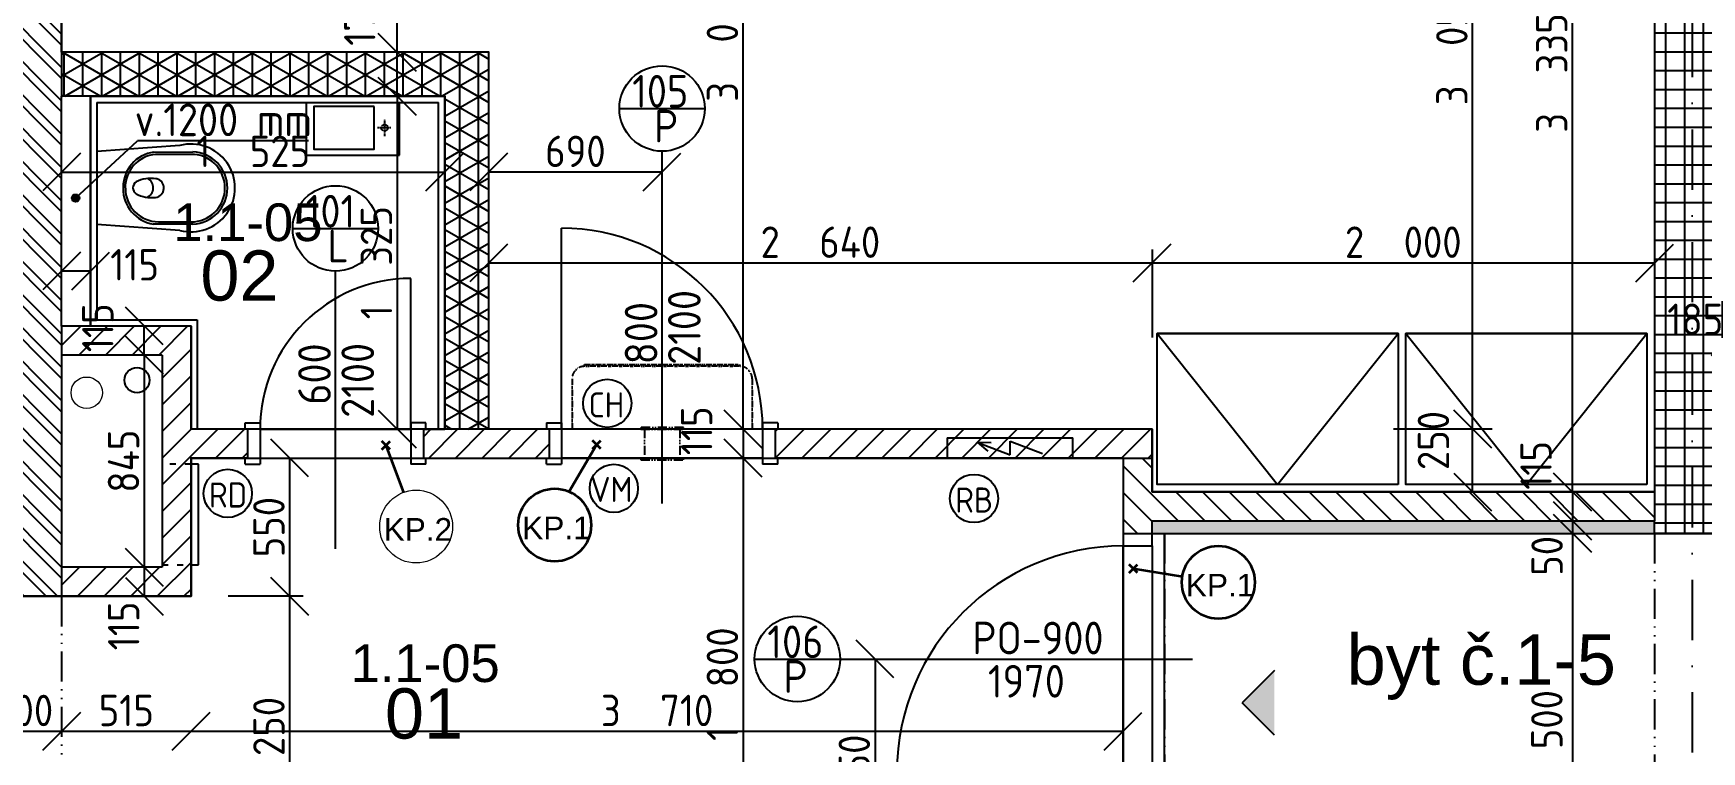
# Model space of a CAD drawing. Extents: x 4511820 to 5180432, y -1526536 to -944957.
# Drawn here: x 5014228 to 5020868, y -1336264 to -1333405 of the extents above; entities that cross this region are included whole.
import ezdxf

# ---------------------------------------------------------------- set-up
doc = ezdxf.new("R2010")
doc.units = 0
doc.header["$MEASUREMENT"] = 0
for name, pattern in [('ACAD_ISO03W100', [30, 12, -18]), ('ACAD_ISO12W100', [22, 12, -3, 0.5, -3, 0.5, -3]), ('BODKOCIARKOVANA_3', [5.6, 3, -1.3, 0, -1.3]), ('DASHED', [0.75, 0.5, -0.25])]:
    doc.linetypes.add(name, pattern=pattern)
doc.layers.get('0').update_dxf_attribs({"linetype": 'CONTINUOUS'})
doc.layers.get('Defpoints').update_dxf_attribs({"color": 61, "linetype": 'CONTINUOUS'})
for name, color, linetype in [('DVERE', 45, 'CONTINUOUS'), ('KÓTY', 4, 'CONTINUOUS'), ('MÚRY', 1, 'CONTINUOUS'), ('osi', 253, 'CONTINUOUS'), ('Plochy', 41, 'CONTINUOUS'), ('POPIS', 7, 'CONTINUOUS'), ('TENKÁ', 7, 'CONTINUOUS'), ('tzb', 153, 'CONTINUOUS'), ('ZARIADENIE', 47, 'CONTINUOUS'), ('ZARIADOVACIE', 144, 'CONTINUOUS'), ('ZZ-chladenie', 133, 'CONTINUOUS'), ('ZZ-elektro', 221, 'CONTINUOUS'), ('zz-vetr', 52, 'CONTINUOUS'), ('ŠRAFY', 82, 'CONTINUOUS')]:
    doc.layers.add(name, color=color, linetype=linetype)
doc.layers.add('preklady', color=74, linetype='CONTINUOUS', lineweight=35)
doc.layers.add('zz-kanal-splaskova', color=37, linetype='CONTINUOUS', lineweight=18)
doc.styles.add('ARIAL', font='arial.ttf')
doc.styles.add('Style-Arial', font='arial.ttf')
doc.styles.add('STYLE1', font='isocp.shx')
doc.dimstyles.new('STANDARD-50', dxfattribs={"dimtxt": 125, "dimasz": 150, "dimexe": 10, "dimexo": 200, "dimgap": 20, "dimtad": 1, "dimdsep": 46, "dimlunit": 6, "dimtxsty": 'STYLE1', "dimblk1": 'OBLIQUE', "dimblk2": 'OBLIQUE', "dimsah": 1, "dimcen": 2.5, "dimse1": 1, "dimse2": 1, "dimadec": 0, "dimazin": 0, "dimtfac": 1, "dimtmove": 1, "dimatfit": 3, "dimldrblk": 'OBLIQUE', "dimfxl": 1, "dimtolj": 1, "dimtzin": 0, "dimarcsym": 0})
pattern_1 = [(45, (515270.5, 128041), (-53.0330086, 53.0330086), [])]

# ---------------------------------------------------------------- blocks, each defined once
blk = doc.blocks.new('_OBLIQUE')
at = {"color": 0, "linetype": 'ByBlock'}
blk.add_line((-0.5, -0.5), (0.5, 0.5), dxfattribs=at)
blk = doc.blocks.new('*D22997')
at = {"layer": 'Defpoints', "color": 0}
for p in [(5014041, -1336182.5), (5014341, -1336182.5), (5014341, -1336182.5)]:
    blk.add_point(p, dxfattribs=at)
at = {"layer": 'KÓTY', "color": 0, "lineweight": -2}
blk.add_line((5014041, -1336182.5), (5014341, -1336182.5), dxfattribs=at)
at = {"layer": 'KÓTY', "color": 0, "linetype": 'ByBlock', "lineweight": -2, "xscale": 150, "yscale": 150, "zscale": 150, "rotation": 180}
blk.add_blockref('_OBLIQUE', (5014041, -1336182.5), dxfattribs=at)
at = {"layer": 'KÓTY', "color": 0, "linetype": 'ByBlock', "lineweight": -2, "xscale": 150, "yscale": 150, "zscale": 150}
blk.add_blockref('_OBLIQUE', (5014341, -1336182.5), dxfattribs=at)
at = {"layer": 'KÓTY', "color": 0, "insert": (5014191, -1336100), "char_height": 125, "attachment_point": 5, "style": 'STYLE1'}
blk.add_mtext('\\A1;300', dxfattribs=at)
blk = doc.blocks.new('*D22998')
at = {"layer": 'Defpoints', "color": 0}
for p in [(5014341, -1335645.2), (5014856, -1335645.2), (5014856, -1336182.5)]:
    blk.add_point(p, dxfattribs=at)
at = {"layer": 'KÓTY', "color": 0, "lineweight": -2}
blk.add_line((5014341, -1336182.5), (5014856, -1336182.5), dxfattribs=at)
at = {"layer": 'KÓTY', "color": 0, "linetype": 'ByBlock', "lineweight": -2, "xscale": 150, "yscale": 150, "zscale": 150, "rotation": 180}
blk.add_blockref('_OBLIQUE', (5014341, -1336182.5), dxfattribs=at)
at = {"layer": 'KÓTY', "color": 0, "linetype": 'ByBlock', "lineweight": -2, "xscale": 150, "yscale": 150, "zscale": 150}
blk.add_blockref('_OBLIQUE', (5014856, -1336182.5), dxfattribs=at)
at = {"layer": 'KÓTY', "color": 0, "insert": (5014598.5, -1336100), "char_height": 125, "attachment_point": 5, "style": 'STYLE1'}
blk.add_mtext('\\A1;515', dxfattribs=at)
blk = doc.blocks.new('*D22999')
at = {"layer": 'Defpoints', "color": 0}
for p in [(5014856, -1335645.2), (5018566, -1335645.2), (5018566, -1336182.5)]:
    blk.add_point(p, dxfattribs=at)
at = {"layer": 'KÓTY', "color": 0, "lineweight": -2}
blk.add_line((5014856, -1336182.5), (5018566, -1336182.5), dxfattribs=at)
at = {"layer": 'KÓTY', "color": 0, "linetype": 'ByBlock', "lineweight": -2, "xscale": 150, "yscale": 150, "zscale": 150, "rotation": 180}
blk.add_blockref('_OBLIQUE', (5014856, -1336182.5), dxfattribs=at)
at = {"layer": 'KÓTY', "color": 0, "linetype": 'ByBlock', "lineweight": -2, "xscale": 150, "yscale": 150, "zscale": 150}
blk.add_blockref('_OBLIQUE', (5018566, -1336182.5), dxfattribs=at)
at = {"layer": 'KÓTY', "color": 0, "insert": (5016711, -1336100), "char_height": 125, "attachment_point": 5, "style": 'STYLE1'}
blk.add_mtext('\\A1;3ﾠ710', dxfattribs=at)
blk = doc.blocks.new('*D23008')
at = {"layer": 'Defpoints', "color": 0}
for p in [(5015866, -1333655.2), (5015676.5, -1334980.2), (5015866, -1334980.2)]:
    blk.add_point(p, dxfattribs=at)
at = {"layer": 'KÓTY', "color": 0, "lineweight": -2}
blk.add_line((5015676.5, -1333655.2), (5015676.5, -1334980.2), dxfattribs=at)
at = {"layer": 'KÓTY', "color": 0, "linetype": 'ByBlock', "lineweight": -2, "xscale": 150, "yscale": 150, "zscale": 150}
for p, rotation in [((5015676.5, -1333655.2), 90), ((5015676.5, -1334980.2), 270)]:
    blk.add_blockref('_OBLIQUE', p, dxfattribs=dict(at, rotation=rotation))
at = {"layer": 'KÓTY', "color": 0, "insert": (5015594, -1334317.7), "char_height": 125, "attachment_point": 5, "rotation": 90, "style": 'STYLE1'}
blk.add_mtext('\\A1;1ﾠ325', dxfattribs=at)
blk = doc.blocks.new('*D23009')
at = {"layer": 'Defpoints', "color": 0}
for p in [(5015676.5, -1333480.2), (5015866, -1333480.2), (5015866, -1333655.2)]:
    blk.add_point(p, dxfattribs=at)
at = {"layer": 'KÓTY', "color": 0, "lineweight": -2}
blk.add_line((5015676.5, -1333655.2), (5015676.5, -1333480.2), dxfattribs=at)
at = {"layer": 'KÓTY', "color": 0, "linetype": 'ByBlock', "lineweight": -2, "xscale": 150, "yscale": 150, "zscale": 150}
for p, rotation in [((5015676.5, -1333480.2), 90), ((5015676.5, -1333655.2), 270)]:
    blk.add_blockref('_OBLIQUE', p, dxfattribs=dict(at, rotation=rotation))
at = {"layer": 'KÓTY', "color": 0, "insert": (5015527.5, -1333346), "char_height": 125, "attachment_point": 5, "rotation": 90, "style": 'STYLE1'}
blk.add_mtext('\\A1;175', dxfattribs=at)
blk = doc.blocks.new('*D23010')
at = {"layer": 'Defpoints', "color": 0}
for p in [(5015676.5, -1331895.2), (5016041, -1331895.2), (5016041, -1333480.2)]:
    blk.add_point(p, dxfattribs=at)
at = {"layer": 'KÓTY', "color": 0, "lineweight": -2}
blk.add_line((5015676.5, -1333480.2), (5015676.5, -1331895.2), dxfattribs=at)
at = {"layer": 'KÓTY', "color": 0, "linetype": 'ByBlock', "lineweight": -2, "xscale": 150, "yscale": 150, "zscale": 150}
for p, rotation in [((5015676.5, -1331895.2), 90), ((5015676.5, -1333480.2), 270)]:
    blk.add_blockref('_OBLIQUE', p, dxfattribs=dict(at, rotation=rotation))
at = {"layer": 'KÓTY', "color": 0, "insert": (5015594, -1332687.7), "char_height": 125, "attachment_point": 5, "rotation": 90, "style": 'STYLE1'}
blk.add_mtext('\\A1;1ﾠ585', dxfattribs=at)
blk = doc.blocks.new('*D23011')
at = {"layer": 'Defpoints', "color": 0}
for p in [(5014341, -1333655.2), (5015866, -1333655.2), (5015866, -1333957)]:
    blk.add_point(p, dxfattribs=at)
at = {"layer": 'KÓTY', "color": 0, "lineweight": -2}
blk.add_line((5014341, -1333957), (5015866, -1333957), dxfattribs=at)
at = {"layer": 'KÓTY', "color": 0, "linetype": 'ByBlock', "lineweight": -2, "xscale": 150, "yscale": 150, "zscale": 150, "rotation": 180}
blk.add_blockref('_OBLIQUE', (5014341, -1333957), dxfattribs=at)
at = {"layer": 'KÓTY', "color": 0, "linetype": 'ByBlock', "lineweight": -2, "xscale": 150, "yscale": 150, "zscale": 150}
blk.add_blockref('_OBLIQUE', (5015866, -1333957), dxfattribs=at)
at = {"layer": 'KÓTY', "color": 0, "insert": (5015103.5, -1333874.5), "char_height": 125, "attachment_point": 5, "style": 'STYLE1'}
blk.add_mtext('\\A1;1ﾠ525', dxfattribs=at)
blk = doc.blocks.new('*D23012')
at = {"layer": 'Defpoints', "color": 0}
for p in [(5014341, -1334350.2), (5014456, -1334350.2), (5014456, -1334350.2)]:
    blk.add_point(p, dxfattribs=at)
at = {"layer": 'KÓTY', "color": 0, "lineweight": -2}
blk.add_line((5014341, -1334350.2), (5014456, -1334350.2), dxfattribs=at)
at = {"layer": 'KÓTY', "color": 0, "linetype": 'ByBlock', "lineweight": -2, "xscale": 150, "yscale": 150, "zscale": 150, "rotation": 180}
blk.add_blockref('_OBLIQUE', (5014341, -1334350.2), dxfattribs=at)
at = {"layer": 'KÓTY', "color": 0, "linetype": 'ByBlock', "lineweight": -2, "xscale": 150, "yscale": 150, "zscale": 150}
blk.add_blockref('_OBLIQUE', (5014456, -1334350.2), dxfattribs=at)
at = {"layer": 'KÓTY', "color": 0, "insert": (5014631.5, -1334326), "char_height": 125, "attachment_point": 5, "style": 'STYLE1'}
blk.add_mtext('\\A1;115', dxfattribs=at)
blk = doc.blocks.new('*D23013')
at = {"layer": 'Defpoints', "color": 0}
for p in [(5014741, -1334685.2), (5014670, -1335530.2), (5014741, -1335530.2)]:
    blk.add_point(p, dxfattribs=at)
at = {"layer": 'KÓTY', "color": 0, "lineweight": -2}
blk.add_line((5014670, -1334685.2), (5014670, -1335530.2), dxfattribs=at)
at = {"layer": 'KÓTY', "color": 0, "linetype": 'ByBlock', "lineweight": -2, "xscale": 150, "yscale": 150, "zscale": 150}
for p, rotation in [((5014670, -1334685.2), 90), ((5014670, -1335530.2), 270)]:
    blk.add_blockref('_OBLIQUE', p, dxfattribs=dict(at, rotation=rotation))
at = {"layer": 'KÓTY', "color": 0, "insert": (5014587.5, -1335107.7), "char_height": 125, "attachment_point": 5, "rotation": 90, "style": 'STYLE1'}
blk.add_mtext('\\A1;845', dxfattribs=at)
blk = doc.blocks.new('*D23014')
at = {"layer": 'Defpoints', "color": 0}
for p in [(5014670, -1334570.2), (5014741, -1334570.2), (5014741, -1334685.2)]:
    blk.add_point(p, dxfattribs=at)
at = {"layer": 'KÓTY', "color": 0, "lineweight": -2}
blk.add_line((5014670, -1334685.2), (5014670, -1334570.2), dxfattribs=at)
at = {"layer": 'KÓTY', "color": 0, "linetype": 'ByBlock', "lineweight": -2, "xscale": 150, "yscale": 150, "zscale": 150}
for p, rotation in [((5014670, -1334570.2), 90), ((5014670, -1334685.2), 270)]:
    blk.add_blockref('_OBLIQUE', p, dxfattribs=dict(at, rotation=rotation))
at = {"layer": 'KÓTY', "color": 0, "insert": (5014485, -1334576.9), "char_height": 125, "attachment_point": 5, "rotation": 90, "style": 'STYLE1'}
blk.add_mtext('\\A1;115', dxfattribs=at)
blk = doc.blocks.new('*D23015')
at = {"layer": 'Defpoints', "color": 0}
for p in [(5014741, -1335530.2), (5014670, -1335645.2), (5014741, -1335645.2)]:
    blk.add_point(p, dxfattribs=at)
at = {"layer": 'KÓTY', "color": 0, "lineweight": -2}
blk.add_line((5014670, -1335530.2), (5014670, -1335645.2), dxfattribs=at)
at = {"layer": 'KÓTY', "color": 0, "linetype": 'ByBlock', "lineweight": -2, "xscale": 150, "yscale": 150, "zscale": 150}
for p, rotation in [((5014670, -1335530.2), 90), ((5014670, -1335645.2), 270)]:
    blk.add_blockref('_OBLIQUE', p, dxfattribs=dict(at, rotation=rotation))
at = {"layer": 'KÓTY', "color": 0, "insert": (5014588, -1335763.5), "char_height": 125, "attachment_point": 5, "rotation": 90, "style": 'STYLE1'}
blk.add_mtext('\\A1;115', dxfattribs=at)
blk = doc.blocks.new('*D23016')
at = {"layer": 'Defpoints', "color": 0}
for p in [(5016041, -1333874), (5016731, -1333874), (5016041, -1333957)]:
    blk.add_point(p, dxfattribs=at)
at = {"layer": 'KÓTY', "color": 0, "lineweight": -2}
blk.add_line((5016731, -1333957), (5016041, -1333957), dxfattribs=at)
at = {"layer": 'KÓTY', "color": 0, "linetype": 'ByBlock', "lineweight": -2, "xscale": 150, "yscale": 150, "zscale": 150, "rotation": 180}
blk.add_blockref('_OBLIQUE', (5016041, -1333957), dxfattribs=at)
at = {"layer": 'KÓTY', "color": 0, "linetype": 'ByBlock', "lineweight": -2, "xscale": 150, "yscale": 150, "zscale": 150}
blk.add_blockref('_OBLIQUE', (5016731, -1333957), dxfattribs=at)
at = {"layer": 'KÓTY', "color": 0, "insert": (5016386, -1333874.5), "char_height": 125, "attachment_point": 5, "style": 'STYLE1'}
blk.add_mtext('\\A1;690', dxfattribs=at)
blk = doc.blocks.new('*D23026')
at = {"layer": 'Defpoints', "color": 0}
for p in [(5014856, -1335095.2), (5014856, -1335645.2), (5015248.5, -1335645.2)]:
    blk.add_point(p, dxfattribs=at)
at = {"layer": 'KÓTY', "color": 0, "lineweight": -2}
blk.add_line((5015248.5, -1335095.2), (5015248.5, -1335645.2), dxfattribs=at)
at = {"layer": 'KÓTY', "color": 0, "linetype": 'ByBlock', "lineweight": -2, "xscale": 150, "yscale": 150, "zscale": 150}
for p, rotation in [((5015248.5, -1335095.2), 90), ((5015248.5, -1335645.2), 270)]:
    blk.add_blockref('_OBLIQUE', p, dxfattribs=dict(at, rotation=rotation))
at = {"layer": 'KÓTY', "color": 0, "insert": (5015166, -1335370.2), "char_height": 125, "attachment_point": 5, "rotation": 90, "style": 'STYLE1'}
blk.add_mtext('\\A1;550', dxfattribs=at)
blk = doc.blocks.new('*D23027')
at = {"layer": 'Defpoints', "color": 0}
for p in [(5014856, -1335645.2), (5014856, -1336895.2), (5015248.5, -1336895.2)]:
    blk.add_point(p, dxfattribs=at)
at = {"layer": 'KÓTY', "color": 0, "lineweight": -2}
blk.add_line((5015248.5, -1335645.2), (5015248.5, -1336895.2), dxfattribs=at)
at = {"layer": 'KÓTY', "color": 0, "linetype": 'ByBlock', "lineweight": -2, "xscale": 150, "yscale": 150, "zscale": 150}
for p, rotation in [((5015248.5, -1335645.2), 90), ((5015248.5, -1336895.2), 270)]:
    blk.add_blockref('_OBLIQUE', p, dxfattribs=dict(at, rotation=rotation))
at = {"layer": 'KÓTY', "color": 0, "insert": (5015166, -1336270.2), "char_height": 125, "attachment_point": 5, "rotation": 90, "style": 'STYLE1'}
blk.add_mtext('\\A1;1ﾠ250', dxfattribs=at)
blk = doc.blocks.new('*D23028')
at = {"layer": 'Defpoints', "color": 0}
for p in [(5017053.5, -1331895.2), (5018661, -1331895.2), (5018681, -1334980.2)]:
    blk.add_point(p, dxfattribs=at)
at = {"layer": 'KÓTY', "color": 0, "lineweight": -2}
blk.add_line((5017053.5, -1334980.2), (5017053.5, -1331895.2), dxfattribs=at)
at = {"layer": 'KÓTY', "color": 0, "linetype": 'ByBlock', "lineweight": -2, "xscale": 150, "yscale": 150, "zscale": 150}
for p, rotation in [((5017053.5, -1331895.2), 90), ((5017053.5, -1334980.2), 270)]:
    blk.add_blockref('_OBLIQUE', p, dxfattribs=dict(at, rotation=rotation))
at = {"layer": 'KÓTY', "color": 0, "insert": (5016971, -1333437.7), "char_height": 125, "attachment_point": 5, "rotation": 90, "style": 'STYLE1'}
blk.add_mtext('\\A1;3ﾠ085', dxfattribs=at)
blk = doc.blocks.new('*D23029')
at = {"layer": 'Defpoints', "color": 0}
for p in [(5017053.5, -1334980.2), (5017053.5, -1335095.2), (5017053.5, -1335095.2)]:
    blk.add_point(p, dxfattribs=at)
at = {"layer": 'KÓTY', "color": 0, "lineweight": -2}
blk.add_line((5017053.5, -1334980.2), (5017053.5, -1335095.2), dxfattribs=at)
at = {"layer": 'KÓTY', "color": 0, "linetype": 'ByBlock', "lineweight": -2, "xscale": 150, "yscale": 150, "zscale": 150}
for p, rotation in [((5017053.5, -1334980.2), 90), ((5017053.5, -1335095.2), 270)]:
    blk.add_blockref('_OBLIQUE', p, dxfattribs=dict(at, rotation=rotation))
at = {"layer": 'KÓTY', "color": 0, "insert": (5016868.5, -1334986.9), "char_height": 125, "attachment_point": 5, "rotation": 90, "style": 'STYLE1'}
blk.add_mtext('\\A1;115', dxfattribs=at)
blk = doc.blocks.new('*D23030')
at = {"layer": 'Defpoints', "color": 0}
for p in [(5017053.5, -1335095.2), (5017053.5, -1336895.2), (5017053.5, -1336895.2)]:
    blk.add_point(p, dxfattribs=at)
at = {"layer": 'KÓTY', "color": 0, "lineweight": -2}
blk.add_line((5017053.5, -1335095.2), (5017053.5, -1336895.2), dxfattribs=at)
at = {"layer": 'KÓTY', "color": 0, "linetype": 'ByBlock', "lineweight": -2, "xscale": 150, "yscale": 150, "zscale": 150}
for p, rotation in [((5017053.5, -1335095.2), 90), ((5017053.5, -1336895.2), 270)]:
    blk.add_blockref('_OBLIQUE', p, dxfattribs=dict(at, rotation=rotation))
at = {"layer": 'KÓTY', "color": 0, "insert": (5016971, -1335995.2), "char_height": 125, "attachment_point": 5, "rotation": 90, "style": 'STYLE1'}
blk.add_mtext('\\A1;1ﾠ800', dxfattribs=at)
blk = doc.blocks.new('*D23035')
at = {"layer": 'Defpoints', "color": 0}
for p in [(5018681, -1334318.5), (5016041, -1334980.2), (5018681, -1334980.2)]:
    blk.add_point(p, dxfattribs=at)
at = {"layer": 'KÓTY', "color": 0, "lineweight": -2}
blk.add_line((5016041, -1334318.5), (5018681, -1334318.5), dxfattribs=at)
at = {"layer": 'KÓTY', "color": 0, "linetype": 'ByBlock', "lineweight": -2, "xscale": 150, "yscale": 150, "zscale": 150, "rotation": 180}
blk.add_blockref('_OBLIQUE', (5016041, -1334318.5), dxfattribs=at)
at = {"layer": 'KÓTY', "color": 0, "linetype": 'ByBlock', "lineweight": -2, "xscale": 150, "yscale": 150, "zscale": 150}
blk.add_blockref('_OBLIQUE', (5018681, -1334318.5), dxfattribs=at)
at = {"layer": 'KÓTY', "color": 0, "insert": (5017361, -1334236), "char_height": 125, "attachment_point": 5, "style": 'STYLE1'}
blk.add_mtext('\\A1;2ﾠ640', dxfattribs=at)
blk = doc.blocks.new('*D23036')
at = {"layer": 'Defpoints', "color": 0}
for p in [(5020681, -1334318.5), (5018681, -1334980.2), (5020681, -1334980.2)]:
    blk.add_point(p, dxfattribs=at)
at = {"layer": 'KÓTY', "color": 0, "lineweight": -2}
blk.add_line((5018681, -1334318.5), (5020681, -1334318.5), dxfattribs=at)
at = {"layer": 'KÓTY', "color": 0, "linetype": 'ByBlock', "lineweight": -2, "xscale": 150, "yscale": 150, "zscale": 150, "rotation": 180}
blk.add_blockref('_OBLIQUE', (5018681, -1334318.5), dxfattribs=at)
at = {"layer": 'KÓTY', "color": 0, "linetype": 'ByBlock', "lineweight": -2, "xscale": 150, "yscale": 150, "zscale": 150}
blk.add_blockref('_OBLIQUE', (5020681, -1334318.5), dxfattribs=at)
at = {"layer": 'KÓTY', "color": 0, "insert": (5019681, -1334236), "char_height": 125, "attachment_point": 5, "style": 'STYLE1'}
blk.add_mtext('\\A1;2ﾠ000', dxfattribs=at)
blk = doc.blocks.new('*D23041')
at = {"layer": 'Defpoints', "color": 0}
for p in [(5020354.5, -1331895.2), (5020681, -1331895.2), (5020681, -1335230.2)]:
    blk.add_point(p, dxfattribs=at)
at = {"layer": 'KÓTY', "color": 0, "lineweight": -2}
blk.add_line((5020354.5, -1335230.2), (5020354.5, -1331895.2), dxfattribs=at)
at = {"layer": 'KÓTY', "color": 0, "linetype": 'ByBlock', "lineweight": -2, "xscale": 150, "yscale": 150, "zscale": 150}
for p, rotation in [((5020354.5, -1331895.2), 90), ((5020354.5, -1335230.2), 270)]:
    blk.add_blockref('_OBLIQUE', p, dxfattribs=dict(at, rotation=rotation))
at = {"layer": 'KÓTY', "color": 0, "insert": (5020272, -1333562.7), "char_height": 125, "attachment_point": 5, "rotation": 90, "style": 'STYLE1'}
blk.add_mtext('\\A1;3ﾠ335', dxfattribs=at)
blk = doc.blocks.new('*D23046')
at = {"layer": 'Defpoints', "color": 0}
for p in [(5018681, -1334980.2), (5019957, -1334980.2), (5018681, -1335230.2)]:
    blk.add_point(p, dxfattribs=at)
at = {"layer": 'KÓTY', "color": 0, "lineweight": -2}
blk.add_line((5019957, -1335230.2), (5019957, -1334980.2), dxfattribs=at)
at = {"layer": 'KÓTY', "color": 0, "linetype": 'ByBlock', "lineweight": -2, "xscale": 150, "yscale": 150, "zscale": 150}
for p, rotation in [((5019957, -1334980.2), 90), ((5019957, -1335230.2), 270)]:
    blk.add_blockref('_OBLIQUE', p, dxfattribs=dict(at, rotation=rotation))
at = {"layer": 'KÓTY', "color": 0, "insert": (5019801, -1335025.5), "char_height": 125, "attachment_point": 5, "rotation": 90, "style": 'STYLE1'}
blk.add_mtext('\\A1;250', dxfattribs=at)
blk = doc.blocks.new('*D23047')
at = {"layer": 'Defpoints', "color": 0}
for p in [(5018681, -1331925.2), (5019957, -1331925.2), (5018681, -1334980.2)]:
    blk.add_point(p, dxfattribs=at)
at = {"layer": 'KÓTY', "color": 0, "lineweight": -2}
blk.add_line((5019957, -1334980.2), (5019957, -1331925.2), dxfattribs=at)
at = {"layer": 'KÓTY', "color": 0, "linetype": 'ByBlock', "lineweight": -2, "xscale": 150, "yscale": 150, "zscale": 150}
for p, rotation in [((5019957, -1331925.2), 90), ((5019957, -1334980.2), 270)]:
    blk.add_blockref('_OBLIQUE', p, dxfattribs=dict(at, rotation=rotation))
at = {"layer": 'KÓTY', "color": 0, "insert": (5019874.5, -1333452.7), "char_height": 125, "attachment_point": 5, "rotation": 90, "style": 'STYLE1'}
blk.add_mtext('\\A1;3ﾠ055', dxfattribs=at)
blk = doc.blocks.new('*D23050')
at = {"layer": 'Defpoints', "color": 0}
for p in [(5020681, -1335230.2), (5020354.5, -1335345.2), (5020681, -1335345.2)]:
    blk.add_point(p, dxfattribs=at)
at = {"layer": 'KÓTY', "color": 0, "lineweight": -2}
blk.add_line((5020354.5, -1335230.2), (5020354.5, -1335345.2), dxfattribs=at)
at = {"layer": 'KÓTY', "color": 0, "linetype": 'ByBlock', "lineweight": -2, "xscale": 150, "yscale": 150, "zscale": 150}
for p, rotation in [((5020354.5, -1335230.2), 90), ((5020354.5, -1335345.2), 270)]:
    blk.add_blockref('_OBLIQUE', p, dxfattribs=dict(at, rotation=rotation))
at = {"layer": 'KÓTY', "color": 0, "insert": (5020209.5, -1335124.5), "char_height": 125, "attachment_point": 5, "rotation": 90, "style": 'STYLE1'}
blk.add_mtext('\\A1;115', dxfattribs=at)
blk = doc.blocks.new('*D23051')
at = {"layer": 'Defpoints', "color": 0}
for p in [(5020681, -1335345.2), (5020354.5, -1335395.2), (5020681, -1335395.2)]:
    blk.add_point(p, dxfattribs=at)
at = {"layer": 'KÓTY', "color": 0, "lineweight": -2}
blk.add_line((5020354.5, -1335345.2), (5020354.5, -1335395.2), dxfattribs=at)
at = {"layer": 'KÓTY', "color": 0, "linetype": 'ByBlock', "lineweight": -2, "xscale": 150, "yscale": 150, "zscale": 150}
for p, rotation in [((5020354.5, -1335345.2), 90), ((5020354.5, -1335395.2), 270)]:
    blk.add_blockref('_OBLIQUE', p, dxfattribs=dict(at, rotation=rotation))
at = {"layer": 'KÓTY', "color": 0, "insert": (5020253.5, -1335484.5), "char_height": 125, "attachment_point": 5, "rotation": 90, "style": 'STYLE1'}
blk.add_mtext('\\A1;50', dxfattribs=at)
blk = doc.blocks.new('*D23052')
at = {"layer": 'Defpoints', "color": 0}
for p in [(5020681, -1335395.2), (5020354.5, -1336895.2), (5020681, -1336895.2)]:
    blk.add_point(p, dxfattribs=at)
at = {"layer": 'KÓTY', "color": 0, "lineweight": -2}
blk.add_line((5020354.5, -1335395.2), (5020354.5, -1336895.2), dxfattribs=at)
at = {"layer": 'KÓTY', "color": 0, "linetype": 'ByBlock', "lineweight": -2, "xscale": 150, "yscale": 150, "zscale": 150}
for p, rotation in [((5020354.5, -1335395.2), 90), ((5020354.5, -1336895.2), 270)]:
    blk.add_blockref('_OBLIQUE', p, dxfattribs=dict(at, rotation=rotation))
at = {"layer": 'KÓTY', "color": 0, "insert": (5020252.5, -1336243), "char_height": 125, "attachment_point": 5, "rotation": 90, "style": 'STYLE1'}
blk.add_mtext('\\A1;1ﾠ500', dxfattribs=at)
blk = doc.blocks.new('*D23087')
at = {"layer": 'Defpoints', "color": 0}
for p in [(5020981, -1334510.2), (5021166, -1334510.2), (5021166, -1334614)]:
    blk.add_point(p, dxfattribs=at)
at = {"layer": 'KÓTY', "color": 0, "lineweight": -2}
blk.add_line((5020981, -1334614), (5021166, -1334614), dxfattribs=at)
at = {"layer": 'KÓTY', "color": 0, "linetype": 'ByBlock', "lineweight": -2, "xscale": 150, "yscale": 150, "zscale": 150, "rotation": 180}
blk.add_blockref('_OBLIQUE', (5020981, -1334614), dxfattribs=at)
at = {"layer": 'KÓTY', "color": 0, "linetype": 'ByBlock', "lineweight": -2, "xscale": 150, "yscale": 150, "zscale": 150}
blk.add_blockref('_OBLIQUE', (5021166, -1334614), dxfattribs=at)
at = {"layer": 'KÓTY', "color": 0, "insert": (5020843, -1334543), "char_height": 125, "attachment_point": 5, "style": 'STYLE1'}
blk.add_mtext('\\A1;185', dxfattribs=at)
blk = doc.blocks.new('*D31558')
at = {"layer": 'Defpoints', "color": 0}
for p in [(5017786.6, -1335895.2), (5017578.5, -1336945.2), (5017786.6, -1336945.2)]:
    blk.add_point(p, dxfattribs=at)
at = {"layer": 'KÓTY', "color": 0, "lineweight": -2}
blk.add_line((5017578.5, -1335895.2), (5017578.5, -1336945.2), dxfattribs=at)
at = {"layer": 'KÓTY', "color": 0, "linetype": 'ByBlock', "lineweight": -2, "xscale": 150, "yscale": 150, "zscale": 150}
for p, rotation in [((5017578.5, -1335895.2), 90), ((5017578.5, -1336945.2), 270)]:
    blk.add_blockref('_OBLIQUE', p, dxfattribs=dict(at, rotation=rotation))
at = {"layer": 'KÓTY', "color": 0, "insert": (5017496, -1336420.2), "char_height": 125, "attachment_point": 5, "rotation": 90, "style": 'STYLE1'}
blk.add_mtext('\\A1;1ﾠ050', dxfattribs=at)

msp = doc.modelspace()

# ---------------------------------------------------------------- hatches: boundary and pattern name
at = {"layer": 'KÓTY'}
h = msp.add_hatch(color=256, dxfattribs=at)
h.dxf.hatch_style = 1
h.paths.add_polyline_path([(5014396.5, -1334075.672, -0.65381715), (5014385.478, -1334050.498, -1.52947961)])
at = {"layer": 'TENKÁ'}
h = msp.add_hatch(color=256, dxfattribs=at)
h.dxf.hatch_style = 1
h.paths.add_polyline_path([(5019168.41, -1335940.973), (5019168.41, -1336197.793), (5019040, -1336069.383)])
at = {"layer": 'ŠRAFY'}
h = msp.add_hatch(dxfattribs=at)
h.set_pattern_fill('ANSI32', color=256, scale=250, angle=90)
h.paths.add_polyline_path([(5014341, -1333655.191), (5014341, -1333480.191), (5014341, -1331895.191), (5014041, -1331895.191), (5014041, -1334040.191), (5014041, -1334155.191), (5014041, -1335530.191), (5014041, -1335645.191), (5014341, -1335645.191), (5014341, -1335530.191), (5014341, -1334685.191), (5014341, -1334570.191)])
at = {"layer": 'ŠRAFY', "ltscale": 0.25}
h = msp.add_hatch(dxfattribs=at)
h.set_pattern_fill('ANSI37', color=256, scale=600, angle=45)
h.set_pattern_definition([(90, (-3307273.674, 493071.734), (-75, 1e-14), []), (180, (-3307273.674, 493071.734), (-1e-14, -75), [])])
h.paths.add_polyline_path([(5020681, -1335345.191), (5020681, -1335395.191), (5020981, -1335395.191), (5020981, -1335280.191), (5020981, -1334510.191), (5020981, -1334395.191), (5020981, -1331895.191), (5020681, -1331895.191), (5020681, -1335230.191)])
h = msp.add_hatch(dxfattribs=at)
h.set_pattern_fill('NET3', color=256, scale=600, angle=90)
h.set_pattern_definition([(90, (468750.5, -175781), (-75, 5e-15), []), (150, (468750.5, -175781), (-37.5, -64.9519053), []), (210, (468750.5, -175781), (37.5, -64.9519053), [])])
h.paths.add_polyline_path([(5016041, -1334980.191), (5016041, -1333480.191), (5014341, -1333480.191), (5014341, -1333655.191), (5014456, -1333655.191), (5015866, -1333655.191), (5015866, -1334980.191)])
h = msp.add_hatch(dxfattribs=at)
h.set_pattern_fill('ANSI31', color=256, scale=600, style=0)
h.set_pattern_definition(pattern_1)
h.paths.add_polyline_path([(5014856, -1335645.191), (5014856, -1335095.191), (5015071, -1335095.191), (5015081, -1335095.191), (5015081, -1334980.191), (5015071, -1334980.191), (5014881, -1334980.191), (5014856, -1334980.191), (5014856, -1334570.191), (5014456, -1334570.191), (5014341, -1334570.191), (5014341, -1334685.191), (5014741, -1334685.191), (5014741, -1335530.191), (5014341, -1335530.191), (5014341, -1335645.191)])
h = msp.add_hatch(dxfattribs=at)
h.set_pattern_fill('ANSI31', color=256, scale=600, style=0)
h.set_pattern_definition(pattern_1)
h.paths.add_polyline_path([(5015881, -1335095.191), (5016271, -1335095.191), (5016281, -1335095.191), (5016281, -1334980.191), (5016271, -1334980.191), (5016041, -1334980.191), (5015866, -1334980.191), (5015841, -1334980.191), (5015791, -1334980.191), (5015781, -1334980.191), (5015781, -1335095.191), (5015791, -1335095.191), (5015816, -1335095.191)])
h = msp.add_hatch(dxfattribs=at)
h.set_pattern_fill('ANSI31', color=256, scale=600, style=0)
h.set_pattern_definition(pattern_1)
h.paths.add_polyline_path([(5017191, -1335095.191), (5018566, -1335095.191), (5018681, -1335095.191), (5018681, -1334980.191), (5017191, -1334980.191), (5017181, -1334980.191), (5017181, -1335095.191)])
h = msp.add_hatch(dxfattribs=at)
h.set_pattern_fill('ANSI31', color=256, scale=600, angle=90, style=0)
h.set_pattern_definition([(135, (-2976355.03, 23031.926), (-53.0330086, -53.0330086), [])])
h.paths.add_polyline_path([(5018681, -1335395.191), (5018681, -1335345.191), (5020681, -1335345.191), (5020681, -1335230.191), (5018681, -1335230.191), (5018681, -1335095.191), (5018566, -1335095.191), (5018566, -1335395.191)])
at = {"layer": 'ŠRAFY'}
h = msp.add_hatch(dxfattribs=at)
h.set_pattern_fill('DOTS', color=256, scale=250)
h.set_pattern_definition([(0, (0, -175781), (7.8125, 15.625), [0, -15.625])])
h.paths.add_polyline_path([(5020681, -1335395.191), (5020681, -1335345.191), (5018681, -1335345.191), (5018681, -1335395.191), (5018731, -1335395.191)])

# ---------------------------------------------------------------- linework, layer by layer
at = {"layer": 'DVERE', "ltscale": 0.25}
for p, q in [((5016561, -1333704.035), (5016901, -1333704.035)), ((5016731, -1335276.691), (5016731, -1333874.035)), ((5015261, -1334181.363), (5015601, -1334181.363)), ((5016331, -1334980.191), (5016331, -1334180.191)), ((5015431, -1335456.02), (5015431, -1334351.363)), ((5015731, -1334980.191), (5015731, -1334380.191)), ((5015071, -1334955.191), (5015131, -1334955.191)), ((5015071, -1334980.191), (5015071, -1334955.191)), ((5015131, -1334955.191), (5015131, -1335120.191)), ((5015731, -1334955.191), (5015731, -1335120.191)), ((5015791, -1334955.191), (5015731, -1334955.191)), ((5015791, -1334980.191), (5015791, -1334955.191)), ((5016271, -1334955.191), (5016331, -1334955.191)), ((5016271, -1334955.191), (5016271, -1334980.191)), ((5016331, -1334955.191), (5016331, -1335120.191)), ((5017191, -1334955.191), (5017131, -1334955.191)), ((5017131, -1334955.191), (5017131, -1335120.191)), ((5017191, -1334955.191), (5017191, -1334980.191)), ((5015131, -1334980.191), (5015731, -1334980.191)), ((5017131, -1334980.191), (5016331, -1334980.191)), ((5015071, -1335120.191), (5015071, -1335095.191)), ((5015131, -1335095.191), (5015731, -1335095.191)), ((5015791, -1335120.191), (5015791, -1335095.191)), ((5016271, -1335120.191), (5016271, -1335095.191)), ((5017131, -1335095.191), (5016331, -1335095.191)), ((5017191, -1335120.191), (5017191, -1335095.191)), ((5015071, -1335120.191), (5015131, -1335120.191)), ((5015791, -1335120.191), (5015731, -1335120.191)), ((5016271, -1335120.191), (5016331, -1335120.191)), ((5017191, -1335120.191), (5017131, -1335120.191)), ((5017099.344, -1335895.191), (5017439.344, -1335895.191)), ((5017099.344, -1335895.191), (5017439.344, -1335895.191)), ((5017439.344, -1335895.191), (5018842, -1335895.191))]:
    msp.add_line(p, q, dxfattribs=at)
at = {"layer": 'DVERE'}
for p, q in [((5018566, -1336345.191), (5018566, -1335445.191)), ((5018681, -1335445.191), (5018681, -1336345.191))]:
    msp.add_line(p, q, dxfattribs=at)
at = {"layer": 'DVERE', "ltscale": 0.25}
for centre in [(5016731, -1333704.035), (5015431, -1334181.363), (5017269.344, -1335895.191)]:
    msp.add_circle(centre, 170, dxfattribs=at)
for centre, radius, start, end in [((5016331, -1334980.191), 800, 0, 90), ((5015731, -1334980.191), 600, 90, 180)]:
    msp.add_arc(centre, radius, start, end, dxfattribs=at)
at = {"layer": 'DVERE'}
msp.add_arc((5018566, -1336345.191), 900, 90, 180, dxfattribs=at)
at = {"layer": 'KÓTY'}
for p, q in [((5014396.5, -1334060.672), (5014643.5, -1333832.672)), ((5015323, -1333832.672), (5014643.5, -1333832.672)), ((5020035, -1334980.191), (5019642.5, -1334980.191)), ((5015303, -1335645.191), (5015004.5, -1335645.191))]:
    msp.add_line(p, q, dxfattribs=at)
at = {"layer": 'KÓTY', "ltscale": 0.25}
msp.add_line((5018681, -1334265.097), (5018681, -1334615.097), dxfattribs=at)
msp.add_line((5018681, -1334265.097), (5018681, -1334615.097), dxfattribs=at)
at = {"layer": 'KÓTY'}
msp.add_circle((5014396.5, -1334060.672), 15, dxfattribs=at)
at = {"layer": 'MÚRY'}
for p, q in [((5014341, -1331895.191), (5014341, -1333480.191)), ((5020681, -1331895.191), (5020681, -1335230.191)), ((5014856, -1334570.191), (5014341, -1334570.191)), ((5014856, -1334570.191), (5014856, -1334980.191)), ((5014341, -1334685.191), (5014341, -1335530.191)), ((5014741, -1334685.191), (5014341, -1334685.191)), ((5014741, -1334685.191), (5014741, -1335530.191)), ((5016281, -1334980.191), (5016041, -1334980.191)), ((5018681, -1334980.191), (5017181, -1334980.191)), ((5015081, -1335095.191), (5014856, -1335095.191)), ((5014856, -1335095.191), (5014856, -1335645.191)), ((5015781, -1335095.191), (5015881, -1335095.191)), ((5018566, -1335095.191), (5017181, -1335095.191)), ((5018681, -1335395.191), (5020681, -1335395.191)), ((5018681, -1335395.191), (5018731, -1335395.191)), ((5018681, -1335445.191), (5018681, -1335395.191)), ((5020981, -1335395.191), (5020681, -1335395.191)), ((5018566, -1335445.191), (5018681, -1335445.191)), ((5014741, -1335530.191), (5014341, -1335530.191)), ((5014856, -1335645.191), (5012656, -1335645.191))]:
    msp.add_line(p, q, dxfattribs=at)
at = {"layer": 'MÚRY', "ltscale": 0.25}
for p, q in [((5016041, -1333480.191), (5014341, -1333480.191)), ((5016041, -1334980.191), (5016041, -1333480.191)), ((5014341, -1334570.191), (5014341, -1333655.191)), ((5015866, -1333655.191), (5014341, -1333655.191)), ((5015866, -1334980.191), (5015866, -1333655.191)), ((5015081, -1334980.191), (5014856, -1334980.191)), ((5015081, -1334980.191), (5015081, -1335095.191)), ((5015781, -1334980.191), (5015866, -1334980.191)), ((5015781, -1334980.191), (5015781, -1335095.191)), ((5016281, -1334980.191), (5016281, -1335095.191)), ((5017181, -1334980.191), (5017181, -1335095.191)), ((5018681, -1334980.191), (5018681, -1335230.191)), ((5015816, -1335095.191), (5016281, -1335095.191)), ((5018566, -1335095.191), (5018566, -1335445.191)), ((5018681, -1335230.191), (5020681, -1335230.191))]:
    msp.add_line(p, q, dxfattribs=at)
at = {"layer": 'osi', "linetype": 'BODKOCIARKOVANA_3', "ltscale": 80}
msp.add_line((5020831, -1310038), (5020831, -1347555.191), dxfattribs=at)
at = {"layer": 'Plochy'}
for points in [[(5014341, -1331895.191), (5020681, -1331895.191), (5020681, -1335230.191), (5018681, -1335230.191), (5018681, -1334980.191), (5016041, -1334980.191), (5016041, -1333480.191), (5014341, -1333480.191)], [(5029321, -1336895.191), (5018731, -1336895.191), (5018731, -1335395.191), (5021281, -1335395.191), (5021281, -1334395.191), (5020981, -1334395.191), (5020981, -1331895.191), (5022891, -1331895.191), (5022891, -1335395.191), (5023141, -1335395.191), (5023141, -1334955.191), (5024341, -1334955.191), (5024341, -1335235.191), (5025441, -1335235.191), (5025441, -1335395.191), (5025641, -1335395.191), (5025641, -1333845.191), (5027441, -1333845.191), (5027441, -1331895.191), (5029321, -1331895.191)], [(5014456, -1333655.191), (5015866, -1333655.191), (5015866, -1334980.191), (5014856, -1334980.191), (5014856, -1334570.191), (5014456, -1334570.191)], [(5014041, -1336895.191), (5014041, -1335645.191), (5014856, -1335645.191), (5014856, -1335095.191), (5018566, -1335095.191), (5018566, -1336895.191)]]:
    msp.add_lwpolyline(points, close=True, dxfattribs=at)
at = {"layer": 'preklady'}
for p, q in [((5015615.382, -1335061.616), (5015648.616, -1335028.382)), ((5015648.617, -1335061.617), (5015615.383, -1335028.383)), ((5016453.382, -1335059.116), (5016486.616, -1335025.882)), ((5016486.617, -1335059.117), (5016453.383, -1335025.883)), ((5015631.999, -1335044.999), (5015701.445, -1335232.001)), ((5016470, -1335042.5), (5016361.045, -1335228.87)), ((5018589.882, -1335551.616), (5018623.116, -1335518.382)), ((5018623.117, -1335551.617), (5018589.883, -1335518.383)), ((5018606.5, -1335535), (5018801.798, -1335566.699))]:
    msp.add_line(p, q, dxfattribs=at)
at = {"layer": 'preklady', "linetype": 'Continuous', "lineweight": 20}
msp.add_circle((5015751.925, -1335367.93), 145, dxfattribs=at)
at = {"layer": 'preklady', "ltscale": 0.25}
for centre in [(5016303.425, -1335361.93), (5018944.925, -1335589.93)]:
    msp.add_circle(centre, 145, dxfattribs=at)
at = {"layer": 'TENKÁ'}
for p, q in [((5014341, -1333480.191), (5014341, -1333655.191)), ((5014341, -1334570.191), (5014341, -1334685.191)), ((5016041, -1334980.191), (5015866, -1334980.191)), ((5018566, -1335095.191), (5018681, -1335095.191)), ((5020681, -1335230.191), (5020681, -1335345.191)), ((5018681, -1335345.191), (5020681, -1335345.191)), ((5018681, -1335395.191), (5018681, -1335345.191)), ((5020681, -1335395.191), (5020681, -1335345.191)), ((5018566, -1335395.191), (5018681, -1335395.191)), ((5014341, -1335530.191), (5014341, -1335645.191)), ((5019168.41, -1335940.973), (5019040, -1336069.383)), ((5019168.41, -1336197.793), (5019040, -1336069.383))]:
    msp.add_line(p, q, dxfattribs=at)
at = {"layer": 'TENKÁ', "ltscale": 0.25}
for p, q in [((5014456, -1333655.191), (5014456, -1334570.191)), ((5014481, -1333680.191), (5014481, -1334545.191)), ((5014481, -1333680.191), (5015841, -1333680.191)), ((5015841, -1334980.191), (5015841, -1333680.191)), ((5014481, -1334545.191), (5014881, -1334545.191)), ((5014881, -1334545.191), (5014881, -1334980.191))]:
    msp.add_line(p, q, dxfattribs=at)
at = {"layer": 'TENKÁ', "linetype": 'ACAD_ISO12W100', "ltscale": 10}
for p, q in [((5018731, -1335395.191), (5018731, -1336395.191)), ((5020681, -1335395.191), (5020681, -1336895.191)), ((5014341, -1335645.191), (5014341, -1336895.191))]:
    msp.add_line(p, q, dxfattribs=at)
at = {"layer": 'tzb', "linetype": 'ACAD_ISO03W100', "ltscale": 2}
for p, q in [((5014856, -1335120.191), (5014741, -1335120.191)), ((5014741, -1335520.191), (5014856, -1335520.191))]:
    msp.add_line(p, q, dxfattribs=at)
at = {"layer": 'tzb'}
for p, q in [((5014886, -1335120.191), (5014856, -1335120.191)), ((5014886, -1335520.191), (5014886, -1335120.191)), ((5014856, -1335520.191), (5014886, -1335520.191))]:
    msp.add_line(p, q, dxfattribs=at)
msp.add_circle((5015002.319, -1335236.029), 96, dxfattribs=at)
at = {"layer": 'ZARIADENIE'}
for p, q in [((5019661, -1334600.191), (5018701, -1334600.191)), ((5018701, -1334600.191), (5019181, -1335200.191)), ((5019181, -1335200.191), (5019661, -1334600.191)), ((5020651, -1334600.191), (5019691, -1334600.191)), ((5019691, -1334600.191), (5020171, -1335200.191)), ((5020171, -1335200.191), (5020651, -1334600.191))]:
    msp.add_line(p, q, dxfattribs=at)
for points in [[(5019661, -1335200.191), (5018701, -1335200.191), (5018701, -1334600.191), (5019661, -1334600.191)], [(5020651, -1335200.191), (5019691, -1335200.191), (5019691, -1334600.191), (5020651, -1334600.191)]]:
    msp.add_lwpolyline(points, close=True, dxfattribs=at)
at = {"layer": 'ZARIADOVACIE', "linetype": 'Continuous'}
for p, q in [((5015316, -1333890.191), (5015316, -1333680.191)), ((5015686, -1333890.191), (5015686, -1333680.191)), ((5015316, -1333890.191), (5015686, -1333890.191)), ((5014585.88, -1334018.493), (5014585.316, -1334021.31)), ((5014593.968, -1334020.191), (5014594.79, -1334021.087)), ((5014719.998, -1333983.626), (5014716.288, -1333983.465))]:
    msp.add_line(p, q, dxfattribs=at)
at = {"layer": 'ZARIADOVACIE', "linetype": 'DASHED'}
for p, q in [((5015626.251, -1333747.89), (5015626.251, -1333813.617)), ((5015650.899, -1333780.753), (5015598.865, -1333780.753))]:
    msp.add_line(p, q, dxfattribs=at)
at = {"layer": 'ZARIADOVACIE'}
for p, q in [((5014810.998, -1333851.378), (5014481, -1333874.454)), ((5014708.134, -1333877.647), (5014863.29, -1333876.521)), ((5014869.464, -1333886.544), (5014714.803, -1333886.544)), ((5014810.999, -1334189.005), (5014481, -1334165.929)), ((5014863.29, -1334164.409), (5014705.881, -1334164.409)), ((5014726.642, -1334154.554), (5014869.464, -1334154.554))]:
    msp.add_line(p, q, dxfattribs=at)
at = {"layer": 'ZARIADOVACIE', "linetype": 'Continuous'}
msp.add_lwpolyline([(5015585.431, -1333695.918), (5015345.104, -1333695.918), (5015345.104, -1333865.589), (5015585.431, -1333865.589)], close=True, dxfattribs=at)
at = {"layer": 'ZARIADOVACIE', "linetype": 'DASHED'}
msp.add_circle((5015626.252, -1333780.44), 12.931, dxfattribs=at)
at = {"layer": 'ZARIADOVACIE', "linetype": 'Continuous'}
for centre, radius, start, end in [((5014726.58, -1334017.14), 140.707, 97.5329625, 180.5509934), ((5014727.265, -1334019.261), 133.3, 95.3645776, 180.3999066), ((5014856.232, -1334020.191), 174.768, 255.0001659, 105.0000971), ((5014856.916, -1334020.465), 144.085, 272.5354705, 87.4645295), ((5014856.356, -1334020.549), 134.645, 275.5866142, 84.4133858), ((5014730.144, -1334021.628), 144.828, 179.8740938, 260.3558141), ((5014726.663, -1334022.671), 131.883, 179.3117787, 269.9908706), ((5014654.708, -1334019.695), 29.701, 125.7337946, 233.6559635), ((5014696.908, -1334120.304), 138.205, 81.9392214, 115.5220225), ((5014664.597, -1334019.622), 41.261, 293.5909563, 63.232972), ((5014710.312, -1334020.191), 37.825, 276.7256824, 75.1638014), ((5014698.917, -1333924.417), 134.275, 242.5913511, 276.7683499)]:
    msp.add_arc(centre, radius, start, end, dxfattribs=at)
at = {"layer": 'ZZ-chladenie', "linetype": 'ACAD_ISO12W100', "ltscale": 2}
for p, q in [((5016372.38, -1334780.191), (5016372.38, -1334980.191)), ((5017089.62, -1334780.191), (5017089.62, -1334980.191))]:
    msp.add_line(p, q, dxfattribs=at)
msp.add_lwpolyline([(5016422.38, -1334730.191), (5016422.38, -1334722.784), (5017039.62, -1334722.784), (5017039.62, -1334730.191)], close=True, dxfattribs=at)
at = {"layer": 'ZZ-chladenie'}
msp.add_circle((5016512.679, -1334877.364), 96, dxfattribs=at)
at = {"layer": 'ZZ-chladenie', "linetype": 'ACAD_ISO12W100', "ltscale": 2}
for centre, start, end in [((5016422.38, -1334780.191), 90, 180), ((5017039.62, -1334780.191), 0, 90)]:
    msp.add_arc(centre, 50, start, end, dxfattribs=at)
at = {"layer": 'ZZ-elektro'}
for p, q in [((5017866, -1335015.191), (5017866, -1335095.191)), ((5017866, -1335015.191), (5018366, -1335015.191)), ((5017987.507, -1335033.79), (5018116, -1335082.074)), ((5018040.813, -1335035.113), (5017987.507, -1335033.79)), ((5018028.493, -1335067.899), (5017987.507, -1335033.79)), ((5018116, -1335082.074), (5018116, -1335028.361)), ((5018116, -1335028.361), (5018244.493, -1335076.645)), ((5018366, -1335095.191), (5018366, -1335015.191))]:
    msp.add_line(p, q, dxfattribs=at)
msp.add_circle((5017972.44, -1335256.259), 96, dxfattribs=at)
at = {"layer": 'zz-kanal-splaskova'}
msp.add_circle((5014441, -1334835.191), 62.5, dxfattribs=at)
at = {"layer": 'zz-vetr', "linetype": 'ACAD_ISO12W100', "lineweight": -2, "ltscale": 3}
for p, q in [((5016661, -1334980.191), (5016661, -1335095.191)), ((5016801, -1334980.191), (5016801, -1335095.191))]:
    msp.add_line(p, q, dxfattribs=at)
for points in [[(5016816, -1334980.191), (5016816, -1334973.191), (5016646, -1334973.191), (5016646, -1334980.191)], [(5016816, -1335102.191), (5016816, -1335095.191), (5016646, -1335095.191), (5016646, -1335102.191)]]:
    msp.add_lwpolyline(points, close=True, dxfattribs=at)
at = {"layer": 'zz-vetr'}
for centre, radius in [((5014641, -1334785.191), 50), ((5016538.981, -1335216.187), 96)]:
    msp.add_circle(centre, radius, dxfattribs=at)

# ---------------------------------------------------------------- texts
at = {"layer": 'DVERE', "style": 'STYLE1'}
for s, p in [('105', (5016611.97, -1333700.535)), ('P', (5016698.97, -1333839.172)), ('101', (5015312.47, -1334177.863)), ('L', (5015399.47, -1334316.5)), ('106', (5017149.814, -1335891.691)), ('P', (5017214.314, -1336030.328))]:
    msp.add_text(s, height=130, dxfattribs=at).set_placement(p)
at = {"layer": 'POPIS', "lineweight": 40, "ltscale": 0.25, "style": 'ARIAL'}
for s, height, p in [('1.1-05', 150, (5014785.269, -1334231.77)), ('02', 200, (5014893.311, -1334468.77)), ('1.1-05', 150, (5015490.769, -1335986.77)), ('01', 200, (5015627.811, -1336211.77))]:
    msp.add_text(s, height=height, dxfattribs=at).set_placement(p)
at = {"layer": 'POPIS', "color": 132, "ltscale": 0.25, "style": 'Style-Arial'}
msp.add_text('byt č.1-5', height=200, dxfattribs=at).set_placement((5019455.862, -1335997.546))
at = {"layer": 'preklady', "linetype": 'Continuous', "lineweight": 20, "style": 'ARIAL'}
for s, p in [('KP.2', (5015622.661, -1335424.187)), ('KP.1', (5016174.161, -1335418.187)), ('KP.1', (5018815.661, -1335646.187))]:
    msp.add_text(s, height=90, dxfattribs=at).set_placement(p)
at = {"layer": 'TENKÁ', "linetype": 'Continuous', "style": 'STYLE1'}
for s, p in [('v.1200 mm', (5014631.372, -1333814.089)), ('PO-900', (5017965.834, -1335876.608)), ('1970', (5018027.811, -1336048.716))]:
    msp.add_text(s, height=130, dxfattribs=at).set_placement(p)
for s, p in [('2100', (5016884.524, -1334724.455)), ('800', (5016712.417, -1334722.372)), ('600', (5015412.417, -1334883.434)), ('2100', (5015584.524, -1334935.208))]:
    msp.add_text(s, height=130, rotation=90, dxfattribs=at).set_placement(p)
at = {"layer": 'tzb', "style": 'STYLE1'}
msp.add_text('RD', height=100, dxfattribs=at).set_placement((5014927.692, -1335292.228))
at = {"layer": 'ZZ-chladenie', "style": 'STYLE1'}
msp.add_text('CH', height=100, dxfattribs=at).set_placement((5016438.051, -1334933.563))
at = {"layer": 'ZZ-elektro', "style": 'STYLE1'}
msp.add_text('RB', height=100, dxfattribs=at).set_placement((5017897.812, -1335312.458))
at = {"layer": 'zz-vetr', "style": 'STYLE1'}
msp.add_text('VM', height=100, dxfattribs=at).set_placement((5016444.675, -1335270.2))

# ---------------------------------------------------------------- dimensions: what is measured, and where the dimension line sits
at = {"layer": 'KÓTY'}
for base, p1, p2, picture, middle in [((5015676.5, -1331895.191), (5016041, -1333480.191), (5016041, -1331895.191), '*D23010', (5015593.957, -1332687.691)), ((5017053.5, -1331895.191), (5018681, -1334980.191), (5018661, -1331895.191), '*D23028', (5016970.957, -1333437.691)), ((5019957, -1331925.191), (5018681, -1334980.191), (5018681, -1331925.191), '*D23047', (5019874.457, -1333452.691)), ((5020354.5, -1331895.191), (5020681, -1335230.191), (5020681, -1331895.191), '*D23041', (5020271.957, -1333562.691)), ((5015676.5, -1334980.191), (5015866, -1333655.191), (5015866, -1334980.191), '*D23008', (5015593.957, -1334317.691)), ((5014670, -1334570.191), (5014741, -1334685.191), (5014741, -1334570.191), '*D23014', (5014485, -1334576.941)), ((5014670, -1335530.191), (5014741, -1334685.191), (5014741, -1335530.191), '*D23013', (5014587.5, -1335107.691)), ((5017053.5, -1335095.191), (5017053.5, -1334980.191), (5017053.5, -1335095.191), '*D23029', (5016868.5, -1334986.941)), ((5015248.5, -1335645.191), (5014856, -1335095.191), (5014856, -1335645.191), '*D23026', (5015166, -1335370.191)), ((5017053.5, -1336895.191), (5017053.5, -1335095.191), (5017053.5, -1336895.191), '*D23030', (5016970.957, -1335995.191)), ((5015248.5, -1336895.191), (5014856, -1335645.191), (5014856, -1336895.191), '*D23027', (5015165.957, -1336270.191))]:
    dim = msp.add_linear_dim(base=base, p1=p1, p2=p2, angle=90, dimstyle='STANDARD-50', dxfattribs=at)
    dim.commit()
    dim.dimension.update_dxf_attribs({"geometry": picture, "text_midpoint": middle})
for base, p1, p2, picture, middle in [((5015676.5, -1333480.191), (5015866, -1333655.191), (5015866, -1333480.191), '*D23009', (5015610, -1333346)), ((5019957, -1334980.191), (5018681, -1335230.191), (5018681, -1334980.191), '*D23046', (5019883.5, -1335025.5)), ((5020354.5, -1335345.191), (5020681, -1335230.191), (5020681, -1335345.191), '*D23050', (5020292, -1335124.5)), ((5020354.5, -1335395.191), (5020681, -1335345.191), (5020681, -1335395.191), '*D23051', (5020336, -1335484.5)), ((5020354.5, -1336895.191), (5020681, -1335395.191), (5020681, -1336895.191), '*D23052', (5020335, -1336243)), ((5014670, -1335645.191), (5014741, -1335530.191), (5014741, -1335645.191), '*D23015', (5014670.5, -1335763.5))]:
    dim = msp.add_linear_dim(base=base, p1=p1, p2=p2, angle=90, dimstyle='STANDARD-50', dxfattribs=at)
    dim.commit()
    dim.dimension.update_dxf_attribs({"geometry": picture, "text_midpoint": middle, "dimtype": 160})
for base, p1, p2, picture, middle in [((5015866, -1333957), (5014341, -1333655.191), (5015866, -1333655.191), '*D23011', (5015103.5, -1333874.457)), ((5016041, -1333957), (5016731, -1333874.035), (5016041, -1333874.035), '*D23016', (5016386, -1333874.5)), ((5018681, -1334318.5), (5016041, -1334980.191), (5018681, -1334980.191), '*D23035', (5017361, -1334235.957)), ((5020681, -1334318.5), (5018681, -1334980.191), (5020681, -1334980.191), '*D23036', (5019681, -1334235.957)), ((5014856, -1336182.5), (5014341, -1335645.191), (5014856, -1335645.191), '*D22998', (5014598.5, -1336100)), ((5018566, -1336182.5), (5014856, -1335645.191), (5018566, -1335645.191), '*D22999', (5016711, -1336099.957)), ((5014341, -1336182.5), (5014041, -1336182.5), (5014341, -1336182.5), '*D22997', (5014191, -1336100))]:
    dim = msp.add_linear_dim(base=base, p1=p1, p2=p2, dimstyle='STANDARD-50', dxfattribs=at)
    dim.commit()
    dim.dimension.update_dxf_attribs({"geometry": picture, "text_midpoint": middle})
for base, p1, p2, picture, middle in [((5014456, -1334350.191), (5014341, -1334350.191), (5014456, -1334350.191), '*D23012', (5014631.5, -1334408.5)), ((5021166, -1334614), (5020981, -1334510.191), (5021166, -1334510.191), '*D23087', (5020843, -1334625.5))]:
    dim = msp.add_linear_dim(base=base, p1=p1, p2=p2, dimstyle='STANDARD-50', dxfattribs=at)
    dim.commit()
    dim.dimension.update_dxf_attribs({"geometry": picture, "text_midpoint": middle, "dimtype": 160})
dim = msp.add_linear_dim(base=(5017578.5, -1336945.191), p1=(5017786.577, -1335895.191), p2=(5017786.577, -1336945.191), angle=90, dimstyle='STANDARD-50', override={"dimtxsty": 'STYLE1', "dimldrblk": 'OBLIQUE'}, dxfattribs=at)
dim.commit()
dim.dimension.update_dxf_attribs({"geometry": '*D31558', "text_midpoint": (5017495.957, -1336420.191)})

doc.saveas('drawing.dxf')
